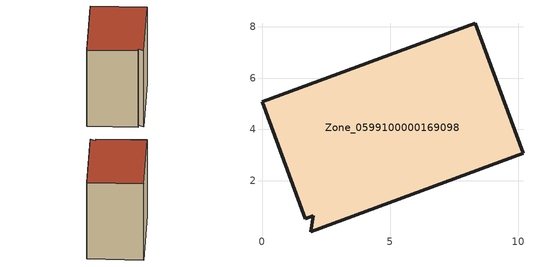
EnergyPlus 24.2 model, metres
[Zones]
Zone_0599100000169098
 floor ground (C_G): 1.91,0.01 1.99,0.62 1.68,0.52 0,5.08 8.31,8.13 10.18,3.06 z0.47
 wall outside (C_F): 10.18,3.06 8.31,8.13 0,5.08 1.68,0.52 1.99,0.62 1.91,0.01 10.18,3.06 z0.47:8.6
 roof outside (C_R): 1.99,0.62 1.91,0.01 10.18,3.06 8.31,8.13 0,5.08 1.68,0.52 z8.6
[BUILDING]
Pand.0599100000169098: North Axis=0; Terrain=City; Loads Convergence Tolerance Value=0.04; Temperature Convergence Tolerance Value=0.4; Solar Distribution=FullExterior; Maximum Number of Warmup Days=25; Minimum Number of Warmup Days=1
[Site:Location]
Rotterdam.The.Hague.AP_ZH_NLD Design_Conditions: Latitude=51.96; Longitude=4.45; Time Zone=1; Elevation=-4.5
[SITE:GROUNDTEMPERATURE:BUILDINGSURFACE]
18, 18, 18, 18, 18, 18, 18, 18, 18, 18, 18, 18
[MATERIAL] Thermal Absorptance=0.9; Solar Absorptance=0.7; Visible Absorptance=0.7
Name | Roughness | Thickness | Conductivity | Density | Specific Heat
G.TI.1975-1991 | MediumSmooth | 0.15 | 0.288461 | 540 | 1210
F.TI.1975-1991 | Rough | 0.3 | 0.230769 | 1920 | 840
R.TI.1975-1991 | MediumRough | 0.2 | 0.153846 | 1500 | 1000
[CONSTRUCTION]
C_G: G.TI.1975-1991
C_F: F.TI.1975-1991
C_R: R.TI.1975-1991
[ZONE]
Zone_0599100000169098: Type=1; Multiplier=1; Ceiling Height=Autocalculate; Volume=Autocalculate; Floor Area=autocalculate; Part of Total Floor Area=Yes
[ZONEINFILTRATION:DESIGNFLOWRATE]
Infil_Zone_0599100000169098: Zone or ZoneList or Space or SpaceList=Zone_0599100000169098; Schedule=AlwaysOn; Design Flow Rate Calculation Method=Flow/Area; Flow Rate per Floor Area=0.003; Constant Term Coefficient=1; Temperature Term Coefficient=0; Velocity Term Coefficient=0; Velocity Squared Term Coefficient=0
[HVACTEMPLATE:ZONE:IDEALLOADSAIRSYSTEM]
Zone_0599100000169098: Maximum Heating Supply Air Temperature=50; Minimum Cooling Supply Air Temperature=13; Maximum Heating Supply Air Humidity Ratio=0.0156; Minimum Cooling Supply Air Humidity Ratio=0.0077; Heating Limit=NoLimit; Cooling Limit=NoLimit; Dehumidification Control Type=ConstantSensibleHeatRatio; Cooling Sensible Heat Ratio=0.7; Dehumidification Setpoint=60; Humidification Control Type=None; Humidification Setpoint=30; Outdoor Air Method=None; Outdoor Air Flow Rate per Person=0.00944; Outdoor Air Flow Rate per Zone Floor Area=0; Outdoor Air Flow Rate per Zone=0; Demand Controlled Ventilation Type=None; Outdoor Air Economizer Type=NoEconomizer; Heat Recovery Type=None; Sensible Heat Recovery Effectiveness=0.7; Latent Heat Recovery Effectiveness=0.65
[ZONECONTROL:THERMOSTAT]
ThermostatControl_Zone_0599100000169098: Zone or ZoneList=Zone_0599100000169098; Control Type Schedule=DualSetpointControlType; Control 1=Thermostat_Zone_0599100000169098; Temperature Difference Between Cutout And Setpoint=0
[THERMOSTATSETPOINT:DUALSETPOINT]
Thermostat_Zone_0599100000169098: Heating Setpoint Temperature Schedule=HeatingSetpoint_Zone_0599100000169098; Cooling Setpoint Temperature Schedule=CoolingSetpoint_Zone_0599100000169098
[SCHEDULE:COMPACT]
HeatingSetpoint_Zone_0599100000169098: Through: 12/31, For: AllDays, Until: 24:00, 21
CoolingSetpoint_Zone_0599100000169098: Through: 12/31, For: AllDays, Until: 24:00, 24
DualSetpointControlType: Through: 12/31, For: AllDays, Until: 24:00, 4
AlwaysOn: Through: 12/31, For: AllDays, Until: 24:00, 1
